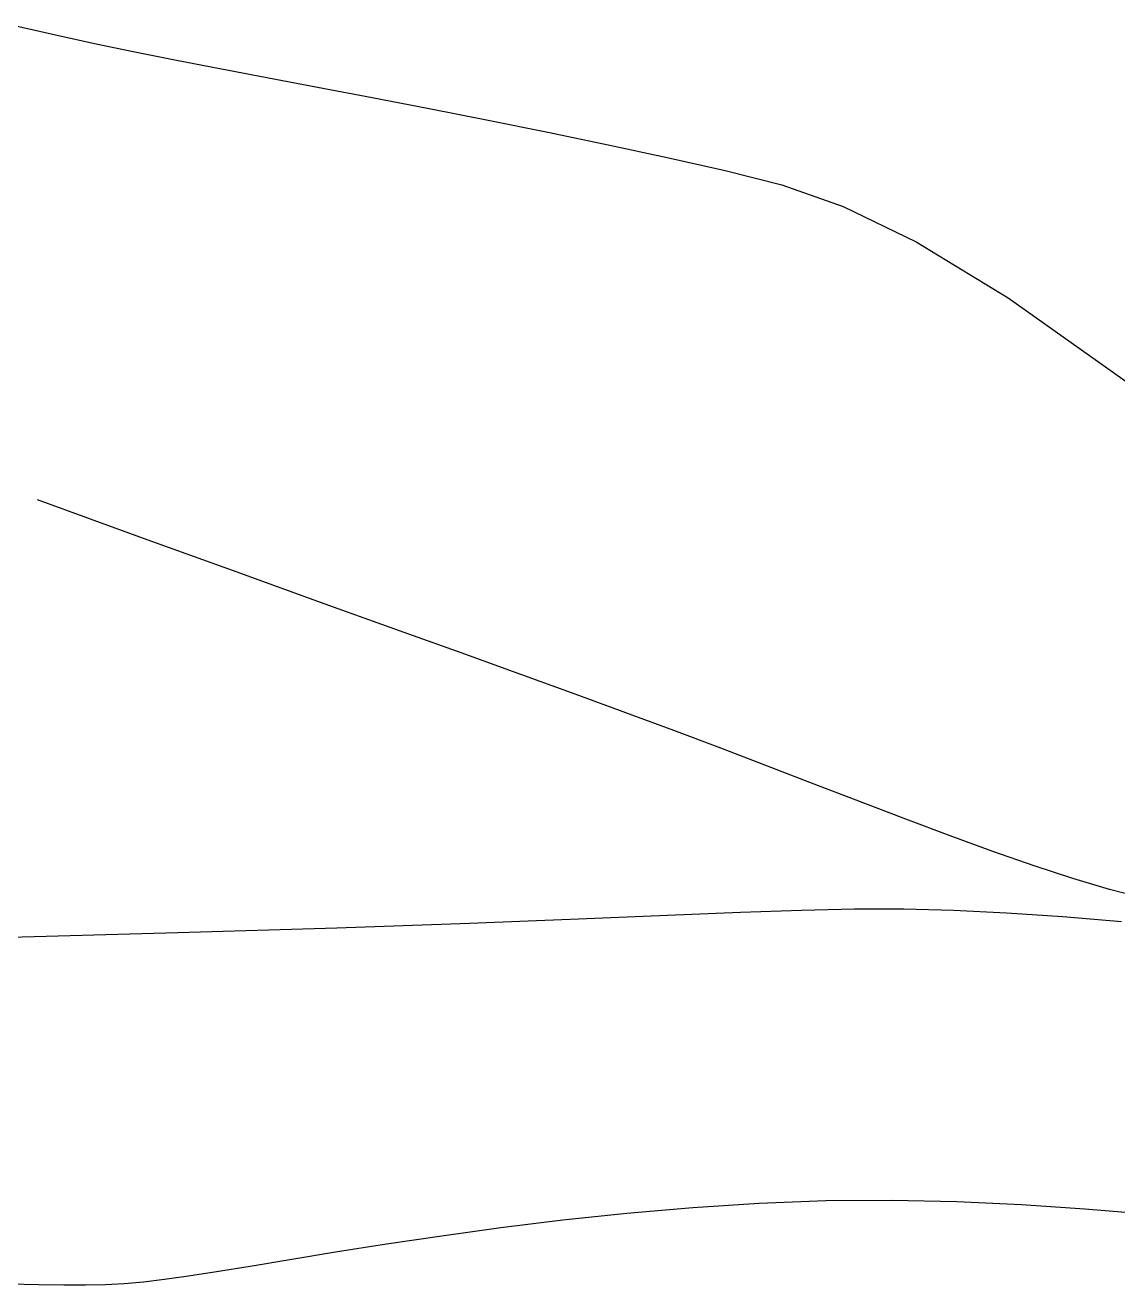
# Model space of a CAD drawing. Header units: millimetres. Extents: x 104198 to 1296755, y -81101 to 81453.
# Drawn here: x 591580.8 to 591653.8, y -26155.1 to -26071 of the extents above; entities that cross this region are included whole.
import ezdxf

# ---------------------------------------------------------------- set-up
doc = ezdxf.new("R2010")
doc.units = ezdxf.units.MM
doc.linetypes.add('HIDDEN2', pattern=[0.1875, 0.125, -0.0625])

# ---------------------------------------------------------------- blocks, each defined once
blk = doc.blocks.new('hgfhdrht')
at = {"color": 250, "linetype": 'HIDDEN2', "ltscale": 600}
for p, q in [((591580.002, -31077.243, 0), (591582.768, -31077.875, 0)), ((591582.768, -31077.875, 0), (591585.462, -31078.46, 0)), ((591585.462, -31078.46, 0), (591588.155, -31079.02, 0)), ((591588.155, -31079.02, 0), (591590.922, -31079.573, 0)), ((591590.922, -31079.573, 0), (591593.834, -31080.14, 0)), ((591593.834, -31080.14, 0), (591596.965, -31080.738, 0)), ((591596.965, -31080.738, 0), (591600.365, -31081.385, 0)), ((591600.365, -31081.385, 0), (591604.001, -31082.078, 0)), ((591604.001, -31082.078, 0), (591607.815, -31082.814, 0)), ((591607.815, -31082.814, 0), (591611.751, -31083.586, 0)), ((591611.751, -31083.586, 0), (591615.753, -31084.391, 0)), ((591615.753, -31084.391, 0), (591619.764, -31085.224, 0)), ((591619.764, -31085.224, 0), (591623.727, -31086.079, 0)), ((591623.727, -31086.079, 0), (591627.587, -31086.952, 0)), ((591627.587, -31086.952, 0), (591631.375, -31087.915, 0)), ((591631.375, -31087.915, 0), (591635.475, -31089.347, 0)), ((591635.475, -31089.347, 0), (591640.361, -31091.706, 0)), ((591640.361, -31091.706, 0), (591646.506, -31095.449, 0)), ((591646.506, -31095.449, 0), (591654.382, -31101.032, 0)), ((591588.717, -31111.511), (591581.643, -31108.945)), ((591588.717, -31111.511), (591581.643, -31108.945)), ((591588.717, -31111.511), (591581.643, -31108.945)), ((591588.717, -31111.511), (591581.643, -31108.945)), ((591588.717, -31111.511), (591581.643, -31108.945)), ((591588.717, -31111.511), (591581.643, -31108.945)), ((591588.717, -31111.511), (591581.643, -31108.945)), ((591588.717, -31111.511), (591581.643, -31108.945)), ((591588.717, -31111.511), (591581.643, -31108.945)), ((591588.717, -31111.511), (591581.643, -31108.945)), ((591588.717, -31111.511), (591581.643, -31108.945)), ((591588.717, -31111.511), (591581.643, -31108.945)), ((591594.994, -31113.779), (591588.717, -31111.511)), ((591594.994, -31113.779), (591588.717, -31111.511)), ((591594.994, -31113.779), (591588.717, -31111.511)), ((591594.994, -31113.779), (591588.717, -31111.511)), ((591594.994, -31113.779), (591588.717, -31111.511)), ((591594.994, -31113.779), (591588.717, -31111.511)), ((591594.994, -31113.779), (591588.717, -31111.511)), ((591594.994, -31113.779), (591588.717, -31111.511)), ((591594.994, -31113.779), (591588.717, -31111.511)), ((591594.994, -31113.779), (591588.717, -31111.511)), ((591594.994, -31113.779), (591588.717, -31111.511)), ((591594.994, -31113.779), (591588.717, -31111.511)), ((591600.565, -31115.786), (591594.994, -31113.779)), ((591600.565, -31115.786), (591594.994, -31113.779)), ((591600.565, -31115.786), (591594.994, -31113.779)), ((591600.565, -31115.786), (591594.994, -31113.779)), ((591600.565, -31115.786), (591594.994, -31113.779)), ((591600.565, -31115.786), (591594.994, -31113.779)), ((591600.565, -31115.786), (591594.994, -31113.779)), ((591600.565, -31115.786), (591594.994, -31113.779)), ((591600.565, -31115.786), (591594.994, -31113.779)), ((591600.565, -31115.786), (591594.994, -31113.779)), ((591600.565, -31115.786), (591594.994, -31113.779)), ((591600.565, -31115.786), (591594.994, -31113.779)), ((591605.518, -31117.567), (591600.565, -31115.786)), ((591605.518, -31117.567), (591600.565, -31115.786)), ((591605.518, -31117.567), (591600.565, -31115.786)), ((591605.518, -31117.567), (591600.565, -31115.786)), ((591605.518, -31117.567), (591600.565, -31115.786)), ((591605.518, -31117.567), (591600.565, -31115.786)), ((591605.518, -31117.567), (591600.565, -31115.786)), ((591605.518, -31117.567), (591600.565, -31115.786)), ((591605.518, -31117.567), (591600.565, -31115.786)), ((591605.518, -31117.567), (591600.565, -31115.786)), ((591605.518, -31117.567), (591600.565, -31115.786)), ((591605.518, -31117.567), (591600.565, -31115.786)), ((591609.943, -31119.158), (591605.518, -31117.567)), ((591609.943, -31119.158), (591605.518, -31117.567)), ((591609.943, -31119.158), (591605.518, -31117.567)), ((591609.943, -31119.158), (591605.518, -31117.567)), ((591609.943, -31119.158), (591605.518, -31117.567)), ((591609.943, -31119.158), (591605.518, -31117.567)), ((591609.943, -31119.158), (591605.518, -31117.567)), ((591609.943, -31119.158), (591605.518, -31117.567)), ((591609.943, -31119.158), (591605.518, -31117.567)), ((591609.943, -31119.158), (591605.518, -31117.567)), ((591609.943, -31119.158), (591605.518, -31117.567)), ((591609.943, -31119.158), (591605.518, -31117.567)), ((591613.931, -31120.596), (591609.943, -31119.158)), ((591613.931, -31120.596), (591609.943, -31119.158)), ((591613.931, -31120.596), (591609.943, -31119.158)), ((591613.931, -31120.596), (591609.943, -31119.158)), ((591613.931, -31120.596), (591609.943, -31119.158)), ((591613.931, -31120.596), (591609.943, -31119.158)), ((591613.931, -31120.596), (591609.943, -31119.158)), ((591613.931, -31120.596), (591609.943, -31119.158)), ((591613.931, -31120.596), (591609.943, -31119.158)), ((591613.931, -31120.596), (591609.943, -31119.158)), ((591613.931, -31120.596), (591609.943, -31119.158)), ((591613.931, -31120.596), (591609.943, -31119.158)), ((591617.572, -31121.915), (591613.931, -31120.596)), ((591617.572, -31121.915), (591613.931, -31120.596)), ((591617.572, -31121.915), (591613.931, -31120.596)), ((591617.572, -31121.915), (591613.931, -31120.596)), ((591617.572, -31121.915), (591613.931, -31120.596)), ((591617.572, -31121.915), (591613.931, -31120.596)), ((591617.572, -31121.915), (591613.931, -31120.596)), ((591617.572, -31121.915), (591613.931, -31120.596)), ((591617.572, -31121.915), (591613.931, -31120.596)), ((591617.572, -31121.915), (591613.931, -31120.596)), ((591617.572, -31121.915), (591613.931, -31120.596)), ((591617.572, -31121.915), (591613.931, -31120.596)), ((591620.954, -31123.152), (591617.572, -31121.915)), ((591620.954, -31123.152), (591617.572, -31121.915)), ((591620.954, -31123.152), (591617.572, -31121.915)), ((591620.954, -31123.152), (591617.572, -31121.915)), ((591620.954, -31123.152), (591617.572, -31121.915)), ((591620.954, -31123.152), (591617.572, -31121.915)), ((591620.954, -31123.152), (591617.572, -31121.915)), ((591620.954, -31123.152), (591617.572, -31121.915)), ((591620.954, -31123.152), (591617.572, -31121.915)), ((591620.954, -31123.152), (591617.572, -31121.915)), ((591620.954, -31123.152), (591617.572, -31121.915)), ((591620.954, -31123.152), (591617.572, -31121.915)), ((591624.168, -31124.342), (591620.954, -31123.152)), ((591624.168, -31124.342), (591620.954, -31123.152)), ((591624.168, -31124.342), (591620.954, -31123.152)), ((591624.168, -31124.342), (591620.954, -31123.152)), ((591624.168, -31124.342), (591620.954, -31123.152)), ((591624.168, -31124.342), (591620.954, -31123.152)), ((591624.168, -31124.342), (591620.954, -31123.152)), ((591624.168, -31124.342), (591620.954, -31123.152)), ((591624.168, -31124.342), (591620.954, -31123.152)), ((591624.168, -31124.342), (591620.954, -31123.152)), ((591624.168, -31124.342), (591620.954, -31123.152)), ((591624.168, -31124.342), (591620.954, -31123.152)), ((591627.303, -31125.522), (591624.168, -31124.342)), ((591627.303, -31125.522), (591624.168, -31124.342)), ((591627.303, -31125.522), (591624.168, -31124.342)), ((591627.303, -31125.522), (591624.168, -31124.342)), ((591627.303, -31125.522), (591624.168, -31124.342)), ((591627.303, -31125.522), (591624.168, -31124.342)), ((591627.303, -31125.522), (591624.168, -31124.342)), ((591627.303, -31125.522), (591624.168, -31124.342)), ((591627.303, -31125.522), (591624.168, -31124.342)), ((591627.303, -31125.522), (591624.168, -31124.342)), ((591627.303, -31125.522), (591624.168, -31124.342)), ((591627.303, -31125.522), (591624.168, -31124.342)), ((591630.431, -31126.718), (591627.303, -31125.522)), ((591630.431, -31126.718), (591627.303, -31125.522)), ((591630.431, -31126.718), (591627.303, -31125.522)), ((591630.431, -31126.718), (591627.303, -31125.522)), ((591630.431, -31126.718), (591627.303, -31125.522)), ((591630.431, -31126.718), (591627.303, -31125.522)), ((591630.431, -31126.718), (591627.303, -31125.522)), ((591630.431, -31126.718), (591627.303, -31125.522)), ((591630.431, -31126.718), (591627.303, -31125.522)), ((591630.431, -31126.718), (591627.303, -31125.522)), ((591630.431, -31126.718), (591627.303, -31125.522)), ((591630.431, -31126.718), (591627.303, -31125.522)), ((591633.549, -31127.92), (591630.431, -31126.718)), ((591633.549, -31127.92), (591630.431, -31126.718)), ((591633.549, -31127.92), (591630.431, -31126.718)), ((591633.549, -31127.92), (591630.431, -31126.718)), ((591633.549, -31127.92), (591630.431, -31126.718)), ((591633.549, -31127.92), (591630.431, -31126.718)), ((591633.549, -31127.92), (591630.431, -31126.718)), ((591633.549, -31127.92), (591630.431, -31126.718)), ((591633.549, -31127.92), (591630.431, -31126.718)), ((591633.549, -31127.92), (591630.431, -31126.718)), ((591633.549, -31127.92), (591630.431, -31126.718)), ((591633.549, -31127.92), (591630.431, -31126.718)), ((591636.635, -31129.111), (591633.549, -31127.92)), ((591636.635, -31129.111), (591633.549, -31127.92)), ((591636.635, -31129.111), (591633.549, -31127.92)), ((591636.635, -31129.111), (591633.549, -31127.92)), ((591636.635, -31129.111), (591633.549, -31127.92)), ((591636.635, -31129.111), (591633.549, -31127.92)), ((591636.635, -31129.111), (591633.549, -31127.92)), ((591636.635, -31129.111), (591633.549, -31127.92)), ((591636.635, -31129.111), (591633.549, -31127.92)), ((591636.635, -31129.111), (591633.549, -31127.92)), ((591636.635, -31129.111), (591633.549, -31127.92)), ((591636.635, -31129.111), (591633.549, -31127.92)), ((591639.668, -31130.27), (591636.635, -31129.111)), ((591639.668, -31130.27), (591636.635, -31129.111)), ((591639.668, -31130.27), (591636.635, -31129.111)), ((591639.668, -31130.27), (591636.635, -31129.111)), ((591639.668, -31130.27), (591636.635, -31129.111)), ((591639.668, -31130.27), (591636.635, -31129.111)), ((591639.668, -31130.27), (591636.635, -31129.111)), ((591639.668, -31130.27), (591636.635, -31129.111)), ((591639.668, -31130.27), (591636.635, -31129.111)), ((591639.668, -31130.27), (591636.635, -31129.111)), ((591639.668, -31130.27), (591636.635, -31129.111)), ((591639.668, -31130.27), (591636.635, -31129.111)), ((591642.626, -31131.381), (591639.668, -31130.27)), ((591642.626, -31131.381), (591639.668, -31130.27)), ((591642.626, -31131.381), (591639.668, -31130.27)), ((591642.626, -31131.381), (591639.668, -31130.27)), ((591642.626, -31131.381), (591639.668, -31130.27)), ((591642.626, -31131.381), (591639.668, -31130.27)), ((591642.626, -31131.381), (591639.668, -31130.27)), ((591642.626, -31131.381), (591639.668, -31130.27)), ((591642.626, -31131.381), (591639.668, -31130.27)), ((591642.626, -31131.381), (591639.668, -31130.27)), ((591642.626, -31131.381), (591639.668, -31130.27)), ((591642.626, -31131.381), (591639.668, -31130.27)), ((591645.487, -31132.423), (591642.626, -31131.381)), ((591645.487, -31132.423), (591642.626, -31131.381)), ((591645.487, -31132.423), (591642.626, -31131.381)), ((591645.487, -31132.423), (591642.626, -31131.381)), ((591645.487, -31132.423), (591642.626, -31131.381)), ((591645.487, -31132.423), (591642.626, -31131.381)), ((591645.487, -31132.423), (591642.626, -31131.381)), ((591645.487, -31132.423), (591642.626, -31131.381)), ((591645.487, -31132.423), (591642.626, -31131.381)), ((591645.487, -31132.423), (591642.626, -31131.381)), ((591645.487, -31132.423), (591642.626, -31131.381)), ((591645.487, -31132.423), (591642.626, -31131.381)), ((591648.23, -31133.378), (591645.487, -31132.423)), ((591648.23, -31133.378), (591645.487, -31132.423)), ((591648.23, -31133.378), (591645.487, -31132.423)), ((591648.23, -31133.378), (591645.487, -31132.423)), ((591648.23, -31133.378), (591645.487, -31132.423)), ((591648.23, -31133.378), (591645.487, -31132.423)), ((591648.23, -31133.378), (591645.487, -31132.423)), ((591648.23, -31133.378), (591645.487, -31132.423)), ((591648.23, -31133.378), (591645.487, -31132.423)), ((591648.23, -31133.378), (591645.487, -31132.423)), ((591648.23, -31133.378), (591645.487, -31132.423)), ((591648.23, -31133.378), (591645.487, -31132.423)), ((591650.833, -31134.227), (591648.23, -31133.378)), ((591650.833, -31134.227), (591648.23, -31133.378)), ((591650.833, -31134.227), (591648.23, -31133.378)), ((591650.833, -31134.227), (591648.23, -31133.378)), ((591650.833, -31134.227), (591648.23, -31133.378)), ((591650.833, -31134.227), (591648.23, -31133.378)), ((591650.833, -31134.227), (591648.23, -31133.378)), ((591650.833, -31134.227), (591648.23, -31133.378)), ((591650.833, -31134.227), (591648.23, -31133.378)), ((591650.833, -31134.227), (591648.23, -31133.378)), ((591650.833, -31134.227), (591648.23, -31133.378)), ((591650.833, -31134.227), (591648.23, -31133.378)), ((591653.274, -31134.953), (591650.833, -31134.227)), ((591653.274, -31134.953), (591650.833, -31134.227)), ((591653.274, -31134.953), (591650.833, -31134.227)), ((591653.274, -31134.953), (591650.833, -31134.227)), ((591653.274, -31134.953), (591650.833, -31134.227)), ((591653.274, -31134.953), (591650.833, -31134.227)), ((591653.274, -31134.953), (591650.833, -31134.227)), ((591653.274, -31134.953), (591650.833, -31134.227)), ((591653.274, -31134.953), (591650.833, -31134.227)), ((591653.274, -31134.953), (591650.833, -31134.227)), ((591653.274, -31134.953), (591650.833, -31134.227)), ((591653.274, -31134.953), (591650.833, -31134.227)), ((591655.533, -31135.535), (591653.274, -31134.953)), ((591655.533, -31135.535), (591653.274, -31134.953)), ((591655.533, -31135.535), (591653.274, -31134.953)), ((591655.533, -31135.535), (591653.274, -31134.953)), ((591655.533, -31135.535), (591653.274, -31134.953)), ((591655.533, -31135.535), (591653.274, -31134.953)), ((591655.533, -31135.535), (591653.274, -31134.953)), ((591655.533, -31135.535), (591653.274, -31134.953)), ((591655.533, -31135.535), (591653.274, -31134.953)), ((591655.533, -31135.535), (591653.274, -31134.953)), ((591655.533, -31135.535), (591653.274, -31134.953)), ((591655.533, -31135.535), (591653.274, -31134.953)), ((591625.421, -31156.185), (591629.865, -31155.898)), ((591625.421, -31156.185), (591629.865, -31155.898)), ((591625.421, -31156.185), (591629.865, -31155.898)), ((591625.421, -31156.185), (591629.865, -31155.898)), ((591625.421, -31156.185), (591629.865, -31155.898)), ((591625.421, -31156.185), (591629.865, -31155.898)), ((591625.421, -31156.185), (591629.865, -31155.898)), ((591625.421, -31156.185), (591629.865, -31155.898)), ((591625.421, -31156.185), (591629.865, -31155.898)), ((591625.421, -31156.185), (591629.865, -31155.898)), ((591625.421, -31156.185), (591629.865, -31155.898)), ((591625.421, -31156.185), (591629.865, -31155.898)), ((591629.865, -31155.898), (591634.313, -31155.73)), ((591629.865, -31155.898), (591634.313, -31155.73)), ((591629.865, -31155.898), (591634.313, -31155.73)), ((591629.865, -31155.898), (591634.313, -31155.73)), ((591629.865, -31155.898), (591634.313, -31155.73)), ((591629.865, -31155.898), (591634.313, -31155.73)), ((591629.865, -31155.898), (591634.313, -31155.73)), ((591629.865, -31155.898), (591634.313, -31155.73)), ((591629.865, -31155.898), (591634.313, -31155.73)), ((591629.865, -31155.898), (591634.313, -31155.73)), ((591629.865, -31155.898), (591634.313, -31155.73)), ((591629.865, -31155.898), (591634.313, -31155.73)), ((591634.313, -31155.73), (591638.723, -31155.697)), ((591634.313, -31155.73), (591638.723, -31155.697)), ((591634.313, -31155.73), (591638.723, -31155.697)), ((591634.313, -31155.73), (591638.723, -31155.697)), ((591634.313, -31155.73), (591638.723, -31155.697)), ((591634.313, -31155.73), (591638.723, -31155.697)), ((591634.313, -31155.73), (591638.723, -31155.697)), ((591634.313, -31155.73), (591638.723, -31155.697)), ((591634.313, -31155.73), (591638.723, -31155.697)), ((591634.313, -31155.73), (591638.723, -31155.697)), ((591634.313, -31155.73), (591638.723, -31155.697)), ((591634.313, -31155.73), (591638.723, -31155.697)), ((591638.723, -31155.697), (591643.081, -31155.788)), ((591638.723, -31155.697), (591643.081, -31155.788)), ((591638.723, -31155.697), (591643.081, -31155.788)), ((591638.723, -31155.697), (591643.081, -31155.788)), ((591638.723, -31155.697), (591643.081, -31155.788)), ((591638.723, -31155.697), (591643.081, -31155.788)), ((591638.723, -31155.697), (591643.081, -31155.788)), ((591638.723, -31155.697), (591643.081, -31155.788)), ((591638.723, -31155.697), (591643.081, -31155.788)), ((591638.723, -31155.697), (591643.081, -31155.788)), ((591638.723, -31155.697), (591643.081, -31155.788)), ((591638.723, -31155.697), (591643.081, -31155.788)), ((591643.081, -31155.788), (591647.383, -31155.986)), ((591643.081, -31155.788), (591647.383, -31155.986)), ((591643.081, -31155.788), (591647.383, -31155.986)), ((591643.081, -31155.788), (591647.383, -31155.986)), ((591643.081, -31155.788), (591647.383, -31155.986)), ((591643.081, -31155.788), (591647.383, -31155.986)), ((591643.081, -31155.788), (591647.383, -31155.986)), ((591643.081, -31155.788), (591647.383, -31155.986)), ((591643.081, -31155.788), (591647.383, -31155.986)), ((591643.081, -31155.788), (591647.383, -31155.986)), ((591643.081, -31155.788), (591647.383, -31155.986)), ((591643.081, -31155.788), (591647.383, -31155.986)), ((591616.737, -31157.028), (591621.028, -31156.569)), ((591616.737, -31157.028), (591621.028, -31156.569)), ((591616.737, -31157.028), (591621.028, -31156.569)), ((591616.737, -31157.028), (591621.028, -31156.569)), ((591616.737, -31157.028), (591621.028, -31156.569)), ((591616.737, -31157.028), (591621.028, -31156.569)), ((591616.737, -31157.028), (591621.028, -31156.569)), ((591616.737, -31157.028), (591621.028, -31156.569)), ((591616.737, -31157.028), (591621.028, -31156.569)), ((591616.737, -31157.028), (591621.028, -31156.569)), ((591616.737, -31157.028), (591621.028, -31156.569)), ((591616.737, -31157.028), (591621.028, -31156.569)), ((591621.028, -31156.569), (591625.421, -31156.185)), ((591621.028, -31156.569), (591625.421, -31156.185)), ((591621.028, -31156.569), (591625.421, -31156.185)), ((591621.028, -31156.569), (591625.421, -31156.185)), ((591621.028, -31156.569), (591625.421, -31156.185)), ((591621.028, -31156.569), (591625.421, -31156.185)), ((591621.028, -31156.569), (591625.421, -31156.185)), ((591621.028, -31156.569), (591625.421, -31156.185)), ((591621.028, -31156.569), (591625.421, -31156.185)), ((591621.028, -31156.569), (591625.421, -31156.185)), ((591621.028, -31156.569), (591625.421, -31156.185)), ((591621.028, -31156.569), (591625.421, -31156.185)), ((591647.383, -31155.986), (591651.622, -31156.274)), ((591647.383, -31155.986), (591651.622, -31156.274)), ((591647.383, -31155.986), (591651.622, -31156.274)), ((591647.383, -31155.986), (591651.622, -31156.274)), ((591647.383, -31155.986), (591651.622, -31156.274)), ((591647.383, -31155.986), (591651.622, -31156.274)), ((591647.383, -31155.986), (591651.622, -31156.274)), ((591647.383, -31155.986), (591651.622, -31156.274)), ((591647.383, -31155.986), (591651.622, -31156.274)), ((591647.383, -31155.986), (591651.622, -31156.274)), ((591647.383, -31155.986), (591651.622, -31156.274)), ((591647.383, -31155.986), (591651.622, -31156.274)), ((591651.622, -31156.274), (591655.793, -31156.635)), ((591651.622, -31156.274), (591655.793, -31156.635)), ((591651.622, -31156.274), (591655.793, -31156.635)), ((591651.622, -31156.274), (591655.793, -31156.635)), ((591651.622, -31156.274), (591655.793, -31156.635)), ((591651.622, -31156.274), (591655.793, -31156.635)), ((591651.622, -31156.274), (591655.793, -31156.635)), ((591651.622, -31156.274), (591655.793, -31156.635)), ((591651.622, -31156.274), (591655.793, -31156.635)), ((591651.622, -31156.274), (591655.793, -31156.635)), ((591651.622, -31156.274), (591655.793, -31156.635)), ((591651.622, -31156.274), (591655.793, -31156.635)), ((591608.654, -31158.081), (591612.596, -31157.539)), ((591608.654, -31158.081), (591612.596, -31157.539)), ((591608.654, -31158.081), (591612.596, -31157.539)), ((591608.654, -31158.081), (591612.596, -31157.539)), ((591608.654, -31158.081), (591612.596, -31157.539)), ((591608.654, -31158.081), (591612.596, -31157.539)), ((591608.654, -31158.081), (591612.596, -31157.539)), ((591608.654, -31158.081), (591612.596, -31157.539)), ((591608.654, -31158.081), (591612.596, -31157.539)), ((591608.654, -31158.081), (591612.596, -31157.539)), ((591608.654, -31158.081), (591612.596, -31157.539)), ((591608.654, -31158.081), (591612.596, -31157.539)), ((591612.596, -31157.539), (591616.737, -31157.028)), ((591612.596, -31157.539), (591616.737, -31157.028)), ((591612.596, -31157.539), (591616.737, -31157.028)), ((591612.596, -31157.539), (591616.737, -31157.028)), ((591612.596, -31157.539), (591616.737, -31157.028)), ((591612.596, -31157.539), (591616.737, -31157.028)), ((591612.596, -31157.539), (591616.737, -31157.028)), ((591612.596, -31157.539), (591616.737, -31157.028)), ((591612.596, -31157.539), (591616.737, -31157.028)), ((591612.596, -31157.539), (591616.737, -31157.028)), ((591612.596, -31157.539), (591616.737, -31157.028)), ((591612.596, -31157.539), (591616.737, -31157.028)), ((591604.959, -31158.63), (591608.654, -31158.081)), ((591604.959, -31158.63), (591608.654, -31158.081)), ((591604.959, -31158.63), (591608.654, -31158.081)), ((591604.959, -31158.63), (591608.654, -31158.081)), ((591604.959, -31158.63), (591608.654, -31158.081)), ((591604.959, -31158.63), (591608.654, -31158.081)), ((591604.959, -31158.63), (591608.654, -31158.081)), ((591604.959, -31158.63), (591608.654, -31158.081)), ((591604.959, -31158.63), (591608.654, -31158.081)), ((591604.959, -31158.63), (591608.654, -31158.081)), ((591604.959, -31158.63), (591608.654, -31158.081)), ((591604.959, -31158.63), (591608.654, -31158.081)), ((591598.51, -31159.665), (591601.562, -31159.166)), ((591598.51, -31159.665), (591601.562, -31159.166)), ((591598.51, -31159.665), (591601.562, -31159.166)), ((591598.51, -31159.665), (591601.562, -31159.166)), ((591598.51, -31159.665), (591601.562, -31159.166)), ((591598.51, -31159.665), (591601.562, -31159.166)), ((591598.51, -31159.665), (591601.562, -31159.166)), ((591598.51, -31159.665), (591601.562, -31159.166)), ((591598.51, -31159.665), (591601.562, -31159.166)), ((591598.51, -31159.665), (591601.562, -31159.166)), ((591598.51, -31159.665), (591601.562, -31159.166)), ((591598.51, -31159.665), (591601.562, -31159.166)), ((591601.562, -31159.166), (591604.959, -31158.63)), ((591601.562, -31159.166), (591604.959, -31158.63)), ((591601.562, -31159.166), (591604.959, -31158.63)), ((591601.562, -31159.166), (591604.959, -31158.63)), ((591601.562, -31159.166), (591604.959, -31158.63)), ((591601.562, -31159.166), (591604.959, -31158.63)), ((591601.562, -31159.166), (591604.959, -31158.63)), ((591601.562, -31159.166), (591604.959, -31158.63)), ((591601.562, -31159.166), (591604.959, -31158.63)), ((591601.562, -31159.166), (591604.959, -31158.63)), ((591601.562, -31159.166), (591604.959, -31158.63)), ((591601.562, -31159.166), (591604.959, -31158.63)), ((591593.616, -31160.47), (591595.852, -31160.106)), ((591593.616, -31160.47), (591595.852, -31160.106)), ((591593.616, -31160.47), (591595.852, -31160.106)), ((591593.616, -31160.47), (591595.852, -31160.106)), ((591593.616, -31160.47), (591595.852, -31160.106)), ((591593.616, -31160.47), (591595.852, -31160.106)), ((591593.616, -31160.47), (591595.852, -31160.106)), ((591593.616, -31160.47), (591595.852, -31160.106)), ((591593.616, -31160.47), (591595.852, -31160.106)), ((591593.616, -31160.47), (591595.852, -31160.106)), ((591593.616, -31160.47), (591595.852, -31160.106)), ((591593.616, -31160.47), (591595.852, -31160.106)), ((591595.852, -31160.106), (591598.51, -31159.665)), ((591595.852, -31160.106), (591598.51, -31159.665)), ((591595.852, -31160.106), (591598.51, -31159.665)), ((591595.852, -31160.106), (591598.51, -31159.665)), ((591595.852, -31160.106), (591598.51, -31159.665)), ((591595.852, -31160.106), (591598.51, -31159.665)), ((591595.852, -31160.106), (591598.51, -31159.665)), ((591595.852, -31160.106), (591598.51, -31159.665)), ((591595.852, -31160.106), (591598.51, -31159.665)), ((591595.852, -31160.106), (591598.51, -31159.665)), ((591595.852, -31160.106), (591598.51, -31159.665)), ((591595.852, -31160.106), (591598.51, -31159.665)), ((591588.737, -31161.15), (591590.142, -31160.986)), ((591588.737, -31161.15), (591590.142, -31160.986)), ((591588.737, -31161.15), (591590.142, -31160.986)), ((591588.737, -31161.15), (591590.142, -31160.986)), ((591588.737, -31161.15), (591590.142, -31160.986)), ((591588.737, -31161.15), (591590.142, -31160.986)), ((591588.737, -31161.15), (591590.142, -31160.986)), ((591588.737, -31161.15), (591590.142, -31160.986)), ((591588.737, -31161.15), (591590.142, -31160.986)), ((591588.737, -31161.15), (591590.142, -31160.986)), ((591588.737, -31161.15), (591590.142, -31160.986)), ((591588.737, -31161.15), (591590.142, -31160.986)), ((591590.142, -31160.986), (591591.74, -31160.761)), ((591590.142, -31160.986), (591591.74, -31160.761)), ((591590.142, -31160.986), (591591.74, -31160.761)), ((591590.142, -31160.986), (591591.74, -31160.761)), ((591590.142, -31160.986), (591591.74, -31160.761)), ((591590.142, -31160.986), (591591.74, -31160.761)), ((591590.142, -31160.986), (591591.74, -31160.761)), ((591590.142, -31160.986), (591591.74, -31160.761)), ((591590.142, -31160.986), (591591.74, -31160.761)), ((591590.142, -31160.986), (591591.74, -31160.761)), ((591590.142, -31160.986), (591591.74, -31160.761)), ((591590.142, -31160.986), (591591.74, -31160.761)), ((591591.74, -31160.761), (591593.616, -31160.47)), ((591591.74, -31160.761), (591593.616, -31160.47)), ((591591.74, -31160.761), (591593.616, -31160.47)), ((591591.74, -31160.761), (591593.616, -31160.47)), ((591591.74, -31160.761), (591593.616, -31160.47)), ((591591.74, -31160.761), (591593.616, -31160.47)), ((591591.74, -31160.761), (591593.616, -31160.47)), ((591591.74, -31160.761), (591593.616, -31160.47)), ((591591.74, -31160.761), (591593.616, -31160.47)), ((591591.74, -31160.761), (591593.616, -31160.47)), ((591591.74, -31160.761), (591593.616, -31160.47)), ((591591.74, -31160.761), (591593.616, -31160.47)), ((591579.748, -31161.284), (591581.728, -31161.328)), ((591579.748, -31161.284), (591581.728, -31161.328)), ((591579.748, -31161.284), (591581.728, -31161.328)), ((591579.748, -31161.284), (591581.728, -31161.328)), ((591579.748, -31161.284), (591581.728, -31161.328)), ((591579.748, -31161.284), (591581.728, -31161.328)), ((591579.748, -31161.284), (591581.728, -31161.328)), ((591579.748, -31161.284), (591581.728, -31161.328)), ((591579.748, -31161.284), (591581.728, -31161.328)), ((591579.748, -31161.284), (591581.728, -31161.328)), ((591579.748, -31161.284), (591581.728, -31161.328)), ((591579.748, -31161.284), (591581.728, -31161.328)), ((591581.728, -31161.328), (591583.405, -31161.355)), ((591581.728, -31161.328), (591583.405, -31161.355)), ((591581.728, -31161.328), (591583.405, -31161.355)), ((591581.728, -31161.328), (591583.405, -31161.355)), ((591581.728, -31161.328), (591583.405, -31161.355)), ((591581.728, -31161.328), (591583.405, -31161.355)), ((591581.728, -31161.328), (591583.405, -31161.355)), ((591581.728, -31161.328), (591583.405, -31161.355)), ((591581.728, -31161.328), (591583.405, -31161.355)), ((591581.728, -31161.328), (591583.405, -31161.355)), ((591581.728, -31161.328), (591583.405, -31161.355)), ((591581.728, -31161.328), (591583.405, -31161.355)), ((591583.405, -31161.355), (591584.862, -31161.358)), ((591583.405, -31161.355), (591584.862, -31161.358)), ((591583.405, -31161.355), (591584.862, -31161.358)), ((591583.405, -31161.355), (591584.862, -31161.358)), ((591583.405, -31161.355), (591584.862, -31161.358)), ((591583.405, -31161.355), (591584.862, -31161.358)), ((591583.405, -31161.355), (591584.862, -31161.358)), ((591583.405, -31161.355), (591584.862, -31161.358)), ((591583.405, -31161.355), (591584.862, -31161.358)), ((591583.405, -31161.355), (591584.862, -31161.358)), ((591583.405, -31161.355), (591584.862, -31161.358)), ((591583.405, -31161.355), (591584.862, -31161.358)), ((591584.862, -31161.358), (591586.181, -31161.329)), ((591584.862, -31161.358), (591586.181, -31161.329)), ((591584.862, -31161.358), (591586.181, -31161.329)), ((591584.862, -31161.358), (591586.181, -31161.329)), ((591584.862, -31161.358), (591586.181, -31161.329)), ((591584.862, -31161.358), (591586.181, -31161.329)), ((591584.862, -31161.358), (591586.181, -31161.329)), ((591584.862, -31161.358), (591586.181, -31161.329)), ((591584.862, -31161.358), (591586.181, -31161.329)), ((591584.862, -31161.358), (591586.181, -31161.329)), ((591584.862, -31161.358), (591586.181, -31161.329)), ((591584.862, -31161.358), (591586.181, -31161.329)), ((591586.181, -31161.329), (591587.445, -31161.263)), ((591586.181, -31161.329), (591587.445, -31161.263)), ((591586.181, -31161.329), (591587.445, -31161.263)), ((591586.181, -31161.329), (591587.445, -31161.263)), ((591586.181, -31161.329), (591587.445, -31161.263)), ((591586.181, -31161.329), (591587.445, -31161.263)), ((591586.181, -31161.329), (591587.445, -31161.263)), ((591586.181, -31161.329), (591587.445, -31161.263)), ((591586.181, -31161.329), (591587.445, -31161.263)), ((591586.181, -31161.329), (591587.445, -31161.263)), ((591586.181, -31161.329), (591587.445, -31161.263)), ((591586.181, -31161.329), (591587.445, -31161.263)), ((591587.445, -31161.263), (591588.737, -31161.15)), ((591587.445, -31161.263), (591588.737, -31161.15)), ((591587.445, -31161.263), (591588.737, -31161.15)), ((591587.445, -31161.263), (591588.737, -31161.15)), ((591587.445, -31161.263), (591588.737, -31161.15)), ((591587.445, -31161.263), (591588.737, -31161.15)), ((591587.445, -31161.263), (591588.737, -31161.15)), ((591587.445, -31161.263), (591588.737, -31161.15)), ((591587.445, -31161.263), (591588.737, -31161.15)), ((591587.445, -31161.263), (591588.737, -31161.15)), ((591587.445, -31161.263), (591588.737, -31161.15)), ((591587.445, -31161.263), (591588.737, -31161.15))]:
    blk.add_line(p, q, dxfattribs=at)
blk.add_lwpolyline([(591579.004, -31138.171), (591591.018, -31137.838), (591601.643, -31137.515), (591610.52, -31137.209), (591617.793, -31136.929), (591623.732, -31136.684), (591628.606, -31136.485), (591632.685, -31136.34), (591636.239, -31136.261), (591639.538, -31136.257), (591642.851, -31136.337), (591646.393, -31136.509), (591650.154, -31136.766), (591654.071, -31137.098)], dxfattribs=at)
blk.add_lwpolyline([(591579.004, -31138.171), (591591.018, -31137.838), (591601.643, -31137.515), (591610.52, -31137.209), (591617.793, -31136.929), (591623.732, -31136.684), (591628.606, -31136.485), (591632.685, -31136.34), (591636.239, -31136.261), (591639.538, -31136.257), (591642.851, -31136.337), (591646.393, -31136.509), (591650.154, -31136.766), (591654.071, -31137.098)], dxfattribs=at)
blk.add_lwpolyline([(591579.004, -31138.171), (591591.018, -31137.838), (591601.643, -31137.515), (591610.52, -31137.209), (591617.793, -31136.929), (591623.732, -31136.684), (591628.606, -31136.485), (591632.685, -31136.34), (591636.239, -31136.261), (591639.538, -31136.257), (591642.851, -31136.337), (591646.393, -31136.509), (591650.154, -31136.766), (591654.071, -31137.098)], dxfattribs=at)
blk.add_lwpolyline([(591579.004, -31138.171), (591591.018, -31137.838), (591601.643, -31137.515), (591610.52, -31137.209), (591617.793, -31136.929), (591623.732, -31136.684), (591628.606, -31136.485), (591632.685, -31136.34), (591636.239, -31136.261), (591639.538, -31136.257), (591642.851, -31136.337), (591646.393, -31136.509), (591650.154, -31136.766), (591654.071, -31137.098)], dxfattribs=at)
blk.add_lwpolyline([(591579.004, -31138.171), (591591.018, -31137.838), (591601.643, -31137.515), (591610.52, -31137.209), (591617.793, -31136.929), (591623.732, -31136.684), (591628.606, -31136.485), (591632.685, -31136.34), (591636.239, -31136.261), (591639.538, -31136.257), (591642.851, -31136.337), (591646.393, -31136.509), (591650.154, -31136.766), (591654.071, -31137.098)], dxfattribs=at)
blk.add_lwpolyline([(591579.004, -31138.171), (591591.018, -31137.838), (591601.643, -31137.515), (591610.52, -31137.209), (591617.793, -31136.929), (591623.732, -31136.684), (591628.606, -31136.485), (591632.685, -31136.34), (591636.239, -31136.261), (591639.538, -31136.257), (591642.851, -31136.337), (591646.393, -31136.509), (591650.154, -31136.766), (591654.071, -31137.098)], dxfattribs=at)
blk.add_lwpolyline([(591579.004, -31138.171), (591591.018, -31137.838), (591601.643, -31137.515), (591610.52, -31137.209), (591617.793, -31136.929), (591623.732, -31136.684), (591628.606, -31136.485), (591632.685, -31136.34), (591636.239, -31136.261), (591639.538, -31136.257), (591642.851, -31136.337), (591646.393, -31136.509), (591650.154, -31136.766), (591654.071, -31137.098)], dxfattribs=at)
blk.add_lwpolyline([(591579.004, -31138.171), (591591.018, -31137.838), (591601.643, -31137.515), (591610.52, -31137.209), (591617.793, -31136.929), (591623.732, -31136.684), (591628.606, -31136.485), (591632.685, -31136.34), (591636.239, -31136.261), (591639.538, -31136.257), (591642.851, -31136.337), (591646.393, -31136.509), (591650.154, -31136.766), (591654.071, -31137.098)], dxfattribs=at)
blk.add_lwpolyline([(591579.004, -31138.171), (591591.018, -31137.838), (591601.643, -31137.515), (591610.52, -31137.209), (591617.793, -31136.929), (591623.732, -31136.684), (591628.606, -31136.485), (591632.685, -31136.34), (591636.239, -31136.261), (591639.538, -31136.257), (591642.851, -31136.337), (591646.393, -31136.509), (591650.154, -31136.766), (591654.071, -31137.098)], dxfattribs=at)
blk.add_lwpolyline([(591579.004, -31138.171), (591591.018, -31137.838), (591601.643, -31137.515), (591610.52, -31137.209), (591617.793, -31136.929), (591623.732, -31136.684), (591628.606, -31136.485), (591632.685, -31136.34), (591636.239, -31136.261), (591639.538, -31136.257), (591642.851, -31136.337), (591646.393, -31136.509), (591650.154, -31136.766), (591654.071, -31137.098)], dxfattribs=at)
blk.add_lwpolyline([(591579.004, -31138.171), (591591.018, -31137.838), (591601.643, -31137.515), (591610.52, -31137.209), (591617.793, -31136.929), (591623.732, -31136.684), (591628.606, -31136.485), (591632.685, -31136.34), (591636.239, -31136.261), (591639.538, -31136.257), (591642.851, -31136.337), (591646.393, -31136.509), (591650.154, -31136.766), (591654.071, -31137.098)], dxfattribs=at)
blk.add_lwpolyline([(591579.004, -31138.171), (591591.018, -31137.838), (591601.643, -31137.515), (591610.52, -31137.209), (591617.793, -31136.929), (591623.732, -31136.684), (591628.606, -31136.485), (591632.685, -31136.34), (591636.239, -31136.261), (591639.538, -31136.257), (591642.851, -31136.337), (591646.393, -31136.509), (591650.154, -31136.766), (591654.071, -31137.098)], dxfattribs=at)

msp = doc.modelspace()

# ---------------------------------------------------------------- block references
at = {"color": 2}
msp.add_blockref('hgfhdrht', (0, 5006.229), dxfattribs=at)

doc.saveas('drawing.dxf')
